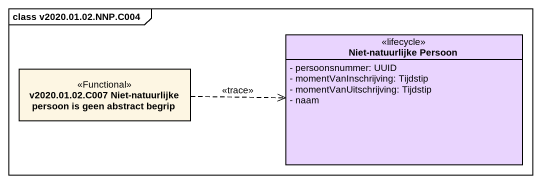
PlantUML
@startuml
mainframe class v2020.01.02.NNP.C004
hide circle
hide empty members
skinparam classAttributeIconSize 0
class "Niet-natuurlijke Persoon" as Niet_natuurlijke_Persoon <<lifecycle>> #E9D4FE {
  - persoonsnummer: UUID
  - momentVanInschrijving: Tijdstip
  - momentVanUitschrijving: Tijdstip
  - naam
}
class "v2020.01.02.C007 Niet-natuurlijke persoon is geen abstract begrip" as v2020_01_02_C007_Niet <<Functional>>
v2020_01_02_C007_Niet .right.> Niet_natuurlijke_Persoon : <<trace>>
@enduml
